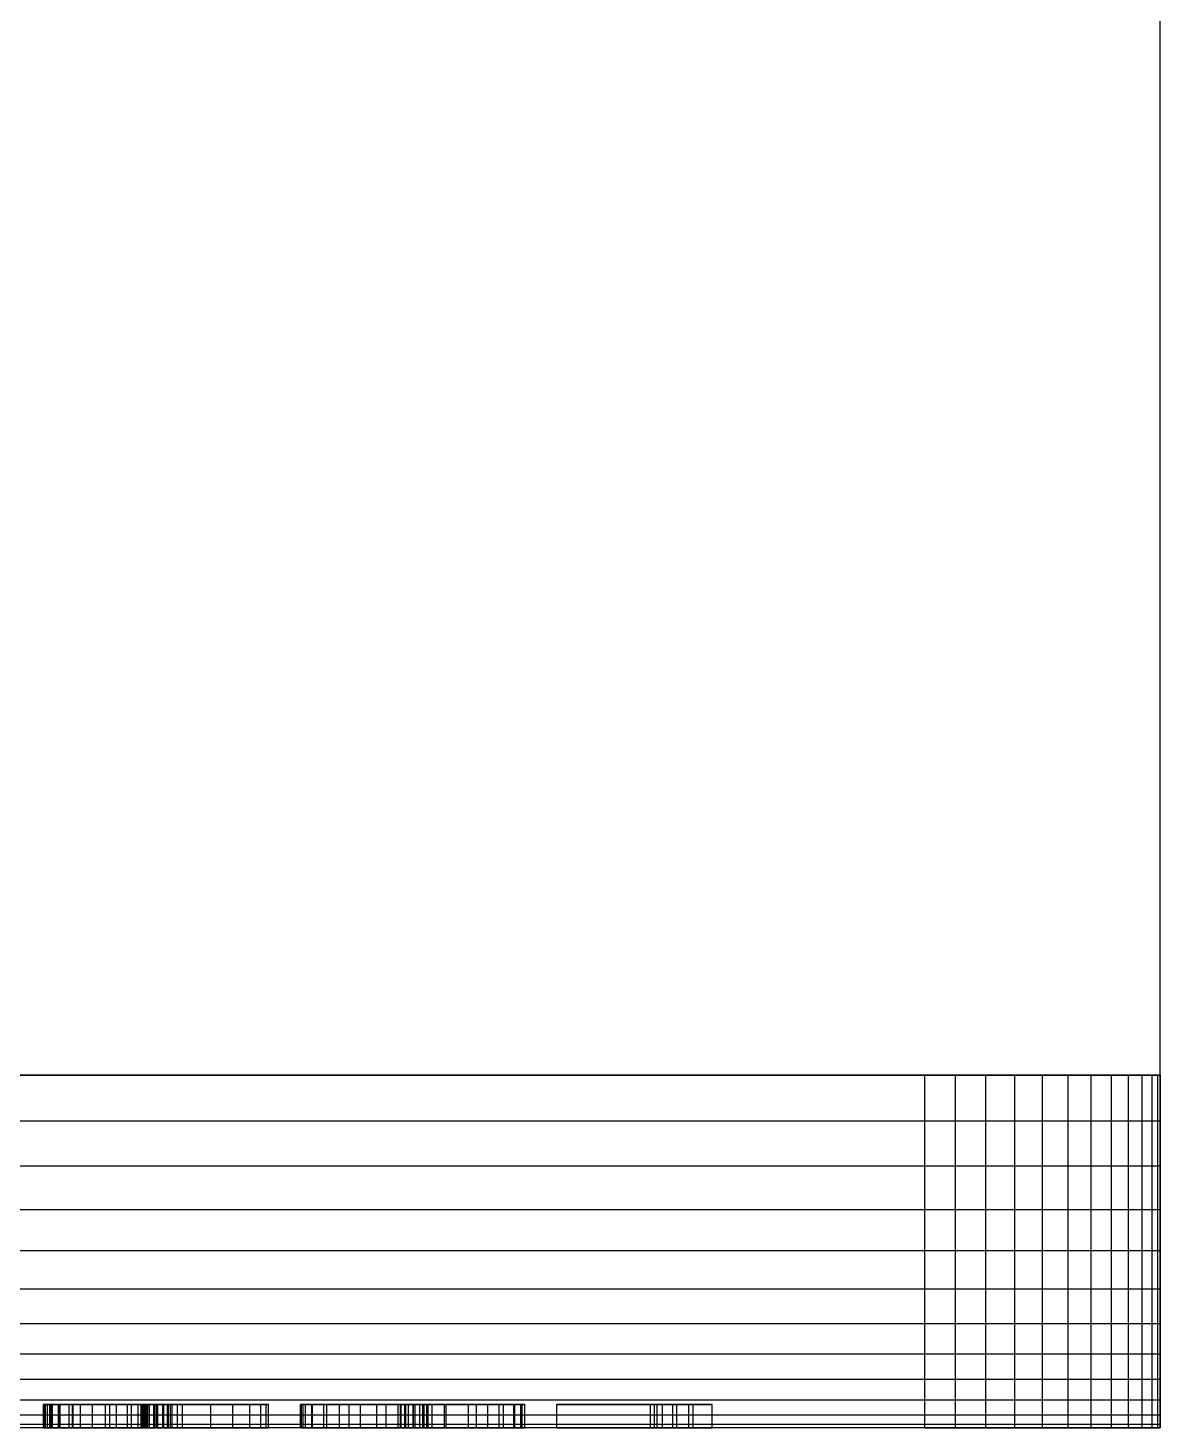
# Model space of a CAD drawing. Header units: millimetres. Extents: x -658 to 1307, y -81 to 472.
# Drawn here: x 678.14 to 692.58, y 308.11 to 325.96 of the extents above; entities that cross this region are included whole.
import ezdxf

# ---------------------------------------------------------------- set-up
doc = ezdxf.new("R2010")
doc.units = ezdxf.units.MM
doc.layers.get('0').update_dxf_attribs({"true_color": 0xffffff})
doc.layers.add('version_135', color=190, linetype='Continuous', true_color=0x9900ff)

# ---------------------------------------------------------------- blocks, each defined once
blk = doc.blocks.new('Group_21')
for p, q in [((97.2, -42.314, 0), (97.2, 67.888)), ((97.2, -42.314, -4.5), (97.2, 67.888, -4.5)), ((-20.8, -42.314, -4.5), (97.2, -42.314, -4.5)), ((97.2, -42.314, 0), (-20.8, -42.314, 0)), ((94.2, -42.314, -34.5), (-17.8, -42.314, -34.499)), ((94.2, -46.814, -34.5), (94.2, -42.314, -34.5)), ((94.591, -46.814, -34.475), (94.591, -42.314, -34.475)), ((94.976, -46.814, -34.398), (94.976, -42.314, -34.398)), ((95.348, -46.814, -34.272), (95.348, -42.314, -34.272)), ((95.7, -46.814, -34.098), (95.7, -42.314, -34.098)), ((96.026, -46.814, -33.88), (96.026, -42.314, -33.88)), ((96.321, -46.814, -33.622), (96.321, -42.314, -33.622)), ((96.58, -46.814, -33.327), (96.58, -42.314, -33.327)), ((96.798, -46.814, -33), (96.798, -42.314, -33)), ((96.971, -46.814, -32.648), (96.971, -42.314, -32.648)), ((97.098, -46.814, -32.277), (97.098, -42.314, -32.277)), ((97.174, -46.814, -31.892), (97.174, -42.314, -31.892)), ((97.2, -42.314, -4.5), (97.2, -42.314, -31.5)), ((97.2, -46.814, -31.5), (97.2, -42.314, -31.5)), ((97.2, -42.9, -0.044), (-20.8, -42.9, -0.043)), ((97.2, -43.475, -0.163), (-20.8, -43.475, -0.162)), ((97.2, -44.03, -0.354), (-20.8, -44.03, -0.354)), ((97.2, -44.555, -0.616), (-20.8, -44.555, -0.616)), ((97.2, -45.042, -0.944), (-20.8, -45.042, -0.943)), ((97.2, -45.484, -1.331), (-20.8, -45.484, -1.331)), ((97.2, -45.871, -1.772), (-20.8, -45.871, -1.772)), ((97.2, -46.198, -2.259), (-20.8, -46.198, -2.259)), ((97.2, -46.46, -2.785), (-20.8, -46.46, -2.784)), ((82.978, -46.514, -30.089), (82.95, -46.514, -29.817)), ((82.95, -46.514, -29.817), (84.161, -46.514, -29.817)), ((82.97, -46.514, -28.881), (82.95, -46.514, -28.52)), ((82.95, -46.814, -29.817), (82.95, -46.514, -29.817)), ((82.95, -46.814, -28.52), (82.95, -46.514, -28.52)), ((82.95, -46.814, -27.031), (82.95, -46.514, -27.031)), ((83.031, -46.514, -29.148), (82.97, -46.514, -28.881)), ((82.97, -46.814, -28.881), (82.97, -46.514, -28.881)), ((83.05, -46.514, -30.312), (82.978, -46.514, -30.089)), ((82.978, -46.814, -30.089), (82.978, -46.514, -30.089)), ((83.003, -46.514, -26.529), (83.068, -46.514, -26.34)), ((83.003, -46.814, -26.529), (83.003, -46.514, -26.529)), ((83.145, -46.514, -29.348), (83.031, -46.514, -29.148)), ((83.031, -46.814, -29.148), (83.031, -46.514, -29.148)), ((83.165, -46.514, -30.486), (83.05, -46.514, -30.312)), ((83.05, -46.814, -30.312), (83.05, -46.514, -30.312)), ((83.068, -46.514, -26.34), (83.16, -46.514, -26.191)), ((83.068, -46.814, -26.34), (83.068, -46.514, -26.34)), ((83.329, -46.514, -29.505), (83.145, -46.514, -29.348)), ((83.145, -46.814, -29.348), (83.145, -46.514, -29.348)), ((83.16, -46.514, -26.191), (83.279, -46.514, -26.079)), ((83.16, -46.814, -26.191), (83.16, -46.514, -26.191)), ((83.324, -46.514, -30.612), (83.165, -46.514, -30.486)), ((83.165, -46.814, -30.486), (83.165, -46.514, -30.486)), ((83.279, -46.514, -26.079), (83.425, -46.514, -25.999)), ((83.279, -46.814, -26.079), (83.279, -46.514, -26.079)), ((83.744, -46.514, -30.764), (83.324, -46.514, -30.612)), ((83.324, -46.814, -30.612), (83.324, -46.514, -30.612)), ((83.576, -46.514, -29.607), (83.329, -46.514, -29.505)), ((83.329, -46.814, -29.505), (83.329, -46.514, -29.505)), ((83.425, -46.514, -25.999), (83.8, -46.514, -25.935)), ((83.425, -46.814, -25.999), (83.425, -46.514, -25.999)), ((83.883, -46.514, -29.641), (83.576, -46.514, -29.607)), ((83.576, -46.814, -29.607), (83.576, -46.514, -29.607)), ((84.281, -46.514, -30.814), (83.744, -46.514, -30.764)), ((83.744, -46.814, -30.764), (83.744, -46.514, -30.764)), ((83.8, -46.514, -25.935), (84.024, -46.514, -25.959)), ((83.8, -46.814, -25.935), (83.8, -46.514, -25.935)), ((84.073, -46.514, -29.622), (83.883, -46.514, -29.641)), ((83.883, -46.814, -29.641), (83.883, -46.514, -29.641)), ((84.024, -46.514, -25.959), (84.227, -46.514, -26.031)), ((84.024, -46.814, -25.959), (84.024, -46.514, -25.959)), ((84.255, -46.514, -29.566), (84.073, -46.514, -29.622)), ((84.073, -46.814, -29.622), (84.073, -46.514, -29.622)), ((84.161, -46.514, -29.817), (84.21, -46.514, -30.021)), ((84.161, -46.814, -29.817), (84.161, -46.514, -29.817)), ((84.243, -46.514, -26.748), (84.198, -46.514, -27.096)), ((84.198, -46.514, -27.096), (84.198, -46.514, -28.473)), ((84.198, -46.514, -28.473), (84.232, -46.514, -28.83)), ((84.198, -46.814, -28.473), (84.198, -46.514, -28.473)), ((84.198, -46.814, -27.096), (84.198, -46.514, -27.096)), ((84.21, -46.514, -30.021), (84.272, -46.514, -30.071)), ((84.21, -46.814, -30.021), (84.21, -46.514, -30.021)), ((84.227, -46.514, -26.031), (84.41, -46.514, -26.15)), ((84.227, -46.814, -26.031), (84.227, -46.514, -26.031)), ((84.232, -46.514, -28.83), (84.284, -46.514, -28.891)), ((84.232, -46.814, -28.83), (84.232, -46.514, -28.83)), ((84.303, -46.514, -26.682), (84.243, -46.514, -26.748)), ((84.243, -46.814, -26.748), (84.243, -46.514, -26.748)), ((84.593, -46.514, -29.346), (84.255, -46.514, -29.566)), ((84.255, -46.814, -29.566), (84.255, -46.514, -29.566)), ((84.272, -46.514, -30.071), (84.359, -46.514, -30.088)), ((84.272, -46.814, -30.071), (84.272, -46.514, -30.071)), ((84.725, -46.514, -30.787), (84.281, -46.514, -30.814)), ((84.281, -46.814, -30.814), (84.281, -46.514, -30.814)), ((84.284, -46.514, -28.891), (84.374, -46.514, -28.912)), ((84.284, -46.814, -28.891), (84.284, -46.514, -28.891)), ((84.396, -46.514, -26.66), (84.303, -46.514, -26.682)), ((84.303, -46.814, -26.682), (84.303, -46.514, -26.682)), ((84.359, -46.514, -30.088), (84.477, -46.514, -30.068)), ((84.359, -46.814, -30.088), (84.359, -46.514, -30.088)), ((84.374, -46.514, -28.912), (84.476, -46.514, -28.887)), ((84.374, -46.814, -28.912), (84.374, -46.514, -28.912)), ((84.487, -46.514, -26.68), (84.396, -46.514, -26.66)), ((84.396, -46.814, -26.66), (84.396, -46.514, -26.66)), ((84.41, -46.514, -26.15), (84.572, -46.514, -26.318)), ((84.41, -46.814, -26.15), (84.41, -46.514, -26.15)), ((84.476, -46.514, -28.887), (84.535, -46.514, -28.813)), ((84.476, -46.814, -28.887), (84.476, -46.514, -28.887)), ((84.477, -46.514, -30.068), (84.547, -46.514, -30.005)), ((84.477, -46.814, -30.068), (84.477, -46.514, -30.068)), ((84.539, -46.514, -26.738), (84.487, -46.514, -26.68)), ((84.487, -46.814, -26.68), (84.487, -46.514, -26.68)), ((84.535, -46.514, -28.813), (84.572, -46.514, -28.365)), ((84.535, -46.814, -28.813), (84.535, -46.514, -28.813)), ((84.572, -46.514, -27.096), (84.539, -46.514, -26.738)), ((84.539, -46.814, -26.738), (84.539, -46.514, -26.738)), ((84.547, -46.514, -30.005), (84.593, -46.514, -29.656)), ((84.547, -46.814, -30.005), (84.547, -46.514, -30.005)), ((84.572, -46.514, -26.318), (84.661, -46.514, -26.009)), ((84.572, -46.514, -28.365), (84.572, -46.514, -27.096)), ((84.572, -46.814, -26.318), (84.572, -46.514, -26.318)), ((84.572, -46.814, -27.096), (84.572, -46.514, -27.096)), ((84.572, -46.814, -28.365), (84.572, -46.514, -28.365)), ((84.593, -46.514, -29.656), (84.593, -46.514, -29.346)), ((84.593, -46.814, -29.346), (84.593, -46.514, -29.346)), ((84.593, -46.814, -29.656), (84.593, -46.514, -29.656)), ((84.661, -46.514, -26.009), (85.822, -46.514, -26.009)), ((84.661, -46.814, -26.009), (84.661, -46.514, -26.009)), ((85.086, -46.514, -30.705), (84.725, -46.514, -30.787)), ((84.725, -46.814, -30.787), (84.725, -46.514, -30.787)), ((85.37, -46.514, -30.57), (85.086, -46.514, -30.705)), ((85.086, -46.814, -30.705), (85.086, -46.514, -30.705)), ((85.585, -46.514, -30.386), (85.37, -46.514, -30.57)), ((85.37, -46.814, -30.57), (85.37, -46.514, -30.57)), ((85.726, -46.514, -30.183), (85.585, -46.514, -30.386)), ((85.585, -46.814, -30.386), (85.585, -46.514, -30.386)), ((85.726, -46.814, -30.183), (85.726, -46.514, -30.183)), ((85.793, -46.514, -29.991), (85.726, -46.514, -30.183)), ((85.793, -46.814, -29.991), (85.793, -46.514, -29.991)), ((85.822, -46.814, -29.165), (85.822, -46.514, -29.165)), ((85.822, -46.814, -26.009), (85.822, -46.514, -26.009)), ((86.246, -46.514, -29.021), (86.23, -46.514, -28.618)), ((86.23, -46.514, -28.618), (86.23, -46.514, -27.423)), ((86.23, -46.514, -27.423), (86.266, -46.514, -26.943)), ((86.23, -46.814, -28.618), (86.23, -46.514, -28.618)), ((86.23, -46.814, -27.423), (86.23, -46.514, -27.423)), ((86.295, -46.514, -29.315), (86.246, -46.514, -29.021)), ((86.246, -46.814, -29.021), (86.246, -46.514, -29.021)), ((86.266, -46.514, -26.943), (86.375, -46.514, -26.575)), ((86.266, -46.814, -26.943), (86.266, -46.514, -26.943)), ((86.386, -46.514, -29.544), (86.295, -46.514, -29.315)), ((86.295, -46.814, -29.315), (86.295, -46.514, -29.315)), ((86.375, -46.514, -26.575), (86.567, -46.514, -26.301)), ((86.375, -46.814, -26.575), (86.375, -46.514, -26.575)), ((86.528, -46.514, -29.753), (86.386, -46.514, -29.544)), ((86.386, -46.814, -29.544), (86.386, -46.514, -29.544)), ((86.73, -46.514, -29.931), (86.528, -46.514, -29.753)), ((86.528, -46.814, -29.753), (86.528, -46.514, -29.753)), ((86.567, -46.514, -26.301), (86.851, -46.514, -26.1)), ((86.567, -46.814, -26.301), (86.567, -46.514, -26.301)), ((86.999, -46.514, -30.067), (86.73, -46.514, -29.931)), ((86.73, -46.814, -29.931), (86.73, -46.514, -29.931)), ((86.851, -46.514, -26.1), (87.206, -46.514, -25.976)), ((86.851, -46.814, -26.1), (86.851, -46.514, -26.1)), ((87.325, -46.514, -30.153), (86.999, -46.514, -30.067)), ((86.999, -46.814, -30.067), (86.999, -46.514, -30.067)), ((87.206, -46.514, -25.976), (87.611, -46.514, -25.935)), ((87.206, -46.814, -25.976), (87.206, -46.514, -25.976)), ((87.697, -46.514, -30.181), (87.325, -46.514, -30.153)), ((87.325, -46.814, -30.153), (87.325, -46.514, -30.153)), ((89.093, -46.514, -28.13), (87.478, -46.514, -28.13)), ((87.478, -46.514, -28.13), (87.478, -46.514, -29.017)), ((87.478, -46.514, -29.017), (87.518, -46.514, -29.375)), ((87.509, -46.514, -26.739), (87.478, -46.514, -27.164)), ((87.478, -46.514, -27.164), (87.478, -46.514, -27.463)), ((87.478, -46.514, -27.463), (87.842, -46.514, -27.463)), ((87.478, -46.814, -29.017), (87.478, -46.514, -29.017)), ((87.478, -46.814, -28.13), (87.478, -46.514, -28.13)), ((87.478, -46.814, -27.164), (87.478, -46.514, -27.164)), ((87.478, -46.814, -27.463), (87.478, -46.514, -27.463)), ((87.564, -46.514, -26.68), (87.509, -46.514, -26.739)), ((87.509, -46.814, -26.739), (87.509, -46.514, -26.739)), ((87.518, -46.514, -29.375), (87.577, -46.514, -29.435)), ((87.518, -46.814, -29.375), (87.518, -46.514, -29.375)), ((87.669, -46.514, -26.66), (87.564, -46.514, -26.68)), ((87.564, -46.814, -26.68), (87.564, -46.514, -26.68)), ((87.577, -46.514, -29.435), (87.672, -46.514, -29.455)), ((87.577, -46.814, -29.435), (87.577, -46.514, -29.435)), ((87.611, -46.514, -25.935), (88.09, -46.514, -25.984)), ((87.611, -46.814, -25.935), (87.611, -46.514, -25.935)), ((87.756, -46.514, -26.684), (87.669, -46.514, -26.66)), ((87.669, -46.814, -26.66), (87.669, -46.514, -26.66)), ((87.672, -46.514, -29.455), (87.791, -46.514, -29.429)), ((87.672, -46.814, -29.455), (87.672, -46.514, -29.455)), ((88.07, -46.514, -30.152), (87.697, -46.514, -30.181)), ((87.697, -46.814, -30.181), (87.697, -46.514, -30.181)), ((87.808, -46.514, -26.753), (87.756, -46.514, -26.684)), ((87.756, -46.814, -26.684), (87.756, -46.514, -26.684)), ((87.791, -46.514, -29.429), (87.862, -46.514, -29.349)), ((87.791, -46.814, -29.429), (87.791, -46.514, -29.429)), ((87.842, -46.514, -27.164), (87.808, -46.514, -26.753)), ((87.808, -46.814, -26.753), (87.808, -46.514, -26.753)), ((87.842, -46.514, -27.463), (87.842, -46.514, -27.164)), ((87.842, -46.814, -27.164), (87.842, -46.514, -27.164)), ((87.842, -46.814, -27.463), (87.842, -46.514, -27.463)), ((87.862, -46.514, -29.349), (87.91, -46.514, -28.937)), ((87.862, -46.814, -29.349), (87.862, -46.514, -29.349)), ((87.91, -46.514, -28.937), (87.91, -46.514, -28.396)), ((87.91, -46.514, -28.396), (89.093, -46.514, -28.396)), ((87.91, -46.814, -28.396), (87.91, -46.514, -28.396)), ((87.91, -46.814, -28.937), (87.91, -46.514, -28.937)), ((88.375, -46.514, -30.065), (88.07, -46.514, -30.152)), ((88.07, -46.814, -30.152), (88.07, -46.514, -30.152)), ((88.09, -46.514, -25.984), (88.477, -46.514, -26.134)), ((88.09, -46.814, -25.984), (88.09, -46.514, -25.984)), ((88.622, -46.514, -29.921), (88.375, -46.514, -30.065)), ((88.375, -46.814, -30.065), (88.375, -46.514, -30.065)), ((88.477, -46.514, -26.134), (88.767, -46.514, -26.365)), ((88.477, -46.814, -26.134), (88.477, -46.514, -26.134)), ((88.821, -46.514, -29.718), (88.622, -46.514, -29.921)), ((88.622, -46.814, -29.921), (88.622, -46.514, -29.921)), ((88.767, -46.514, -26.365), (88.956, -46.514, -26.662)), ((88.767, -46.814, -26.365), (88.767, -46.514, -26.365)), ((88.965, -46.514, -29.493), (88.821, -46.514, -29.718)), ((88.821, -46.814, -29.718), (88.821, -46.514, -29.718)), ((88.956, -46.514, -26.662), (89.059, -46.514, -27.058)), ((88.956, -46.814, -26.662), (88.956, -46.514, -26.662)), ((89.045, -46.514, -29.282), (88.965, -46.514, -29.493)), ((88.965, -46.814, -29.493), (88.965, -46.514, -29.493)), ((89.093, -46.514, -28.699), (89.045, -46.514, -29.282)), ((89.045, -46.814, -29.282), (89.045, -46.514, -29.282)), ((89.059, -46.514, -27.058), (89.093, -46.514, -27.587)), ((89.059, -46.814, -27.058), (89.059, -46.514, -27.058)), ((89.093, -46.514, -28.396), (89.093, -46.514, -28.699)), ((89.093, -46.514, -27.587), (89.093, -46.514, -28.13)), ((89.093, -46.814, -28.396), (89.093, -46.514, -28.396)), ((89.093, -46.814, -28.699), (89.093, -46.514, -28.699)), ((89.093, -46.814, -28.13), (89.093, -46.514, -28.13)), ((89.093, -46.814, -27.587), (89.093, -46.514, -27.587)), ((89.501, -46.514, -26.009), (90.748, -46.514, -26.009)), ((89.501, -46.814, -26.009), (89.501, -46.514, -26.009)), ((89.501, -46.514, -30.107), (89.501, -46.514, -26.009)), ((89.501, -46.814, -30.107), (89.501, -46.514, -30.107)), ((90.748, -46.514, -30.107), (89.501, -46.514, -30.107)), ((90.699, -46.514, -26.548), (90.85, -46.514, -26.292)), ((90.699, -46.814, -26.548), (90.699, -46.514, -26.548)), ((90.748, -46.514, -26.009), (90.699, -46.514, -26.548)), ((90.748, -46.814, -26.009), (90.748, -46.514, -26.009)), ((90.748, -46.814, -28.489), (90.748, -46.514, -28.489)), ((90.748, -46.814, -30.107), (90.748, -46.514, -30.107)), ((90.785, -46.814, -27.727), (90.785, -46.514, -27.727)), ((90.853, -46.514, -27.58), (90.785, -46.514, -27.727)), ((90.85, -46.814, -26.292), (90.85, -46.514, -26.292)), ((90.85, -46.514, -26.292), (91.032, -46.514, -26.105)), ((90.853, -46.814, -27.58), (90.853, -46.514, -27.58)), ((90.983, -46.514, -27.47), (90.853, -46.514, -27.58)), ((90.983, -46.814, -27.47), (90.983, -46.514, -27.47)), ((91.189, -46.514, -27.4), (90.983, -46.514, -27.47)), ((91.032, -46.814, -26.105), (91.032, -46.514, -26.105)), ((91.032, -46.514, -26.105), (91.244, -46.514, -25.986)), ((91.189, -46.814, -27.4), (91.189, -46.514, -27.4)), ((91.486, -46.514, -27.377), (91.189, -46.514, -27.4)), ((91.244, -46.814, -25.986), (91.244, -46.514, -25.986)), ((91.244, -46.514, -25.986), (91.486, -46.514, -25.935)), ((91.486, -46.814, -27.377), (91.486, -46.514, -27.377)), ((91.486, -46.814, -25.935), (91.486, -46.514, -25.935)), ((91.486, -46.514, -25.935), (91.486, -46.514, -27.377)), ((97.2, -46.652, -3.34), (-20.8, -46.652, -3.339)), ((97.2, -46.771, -3.915), (-20.8, -46.771, -3.914)), ((97.2, -46.814, -4.5), (-20.8, -46.814, -4.499)), ((94.2, -46.814, -34.5), (-17.8, -46.814, -34.499)), ((82.95, -46.814, -29.817), (84.161, -46.814, -29.817)), ((82.97, -46.814, -28.881), (82.95, -46.814, -28.52)), ((82.978, -46.814, -30.089), (82.95, -46.814, -29.817)), ((83.031, -46.814, -29.148), (82.97, -46.814, -28.881)), ((83.05, -46.814, -30.312), (82.978, -46.814, -30.089)), ((83.003, -46.814, -26.529), (83.068, -46.814, -26.34)), ((83.145, -46.814, -29.348), (83.031, -46.814, -29.148)), ((83.165, -46.814, -30.486), (83.05, -46.814, -30.312)), ((83.068, -46.814, -26.34), (83.16, -46.814, -26.191)), ((83.329, -46.814, -29.505), (83.145, -46.814, -29.348)), ((83.16, -46.814, -26.191), (83.279, -46.814, -26.079)), ((83.324, -46.814, -30.612), (83.165, -46.814, -30.486)), ((83.279, -46.814, -26.079), (83.425, -46.814, -25.999)), ((83.744, -46.814, -30.764), (83.324, -46.814, -30.612)), ((83.576, -46.814, -29.607), (83.329, -46.814, -29.505)), ((83.425, -46.814, -25.999), (83.8, -46.814, -25.935)), ((83.883, -46.814, -29.641), (83.576, -46.814, -29.607)), ((84.281, -46.814, -30.814), (83.744, -46.814, -30.764)), ((83.8, -46.814, -25.935), (84.024, -46.814, -25.959)), ((84.073, -46.814, -29.622), (83.883, -46.814, -29.641)), ((84.024, -46.814, -25.959), (84.227, -46.814, -26.031)), ((84.255, -46.814, -29.566), (84.073, -46.814, -29.622)), ((84.161, -46.814, -29.817), (84.21, -46.814, -30.021)), ((84.243, -46.814, -26.748), (84.198, -46.814, -27.096)), ((84.198, -46.814, -28.473), (84.232, -46.814, -28.83)), ((84.198, -46.814, -27.096), (84.198, -46.814, -28.473)), ((84.21, -46.814, -30.021), (84.272, -46.814, -30.071)), ((84.227, -46.814, -26.031), (84.41, -46.814, -26.15)), ((84.232, -46.814, -28.83), (84.284, -46.814, -28.891)), ((84.303, -46.814, -26.682), (84.243, -46.814, -26.748)), ((84.593, -46.814, -29.346), (84.255, -46.814, -29.566)), ((84.272, -46.814, -30.071), (84.359, -46.814, -30.088)), ((84.725, -46.814, -30.787), (84.281, -46.814, -30.814)), ((84.284, -46.814, -28.891), (84.374, -46.814, -28.912)), ((84.396, -46.814, -26.66), (84.303, -46.814, -26.682)), ((84.359, -46.814, -30.088), (84.477, -46.814, -30.068)), ((84.374, -46.814, -28.912), (84.476, -46.814, -28.887)), ((84.487, -46.814, -26.68), (84.396, -46.814, -26.66)), ((84.41, -46.814, -26.15), (84.572, -46.814, -26.318)), ((84.476, -46.814, -28.887), (84.535, -46.814, -28.813)), ((84.477, -46.814, -30.068), (84.547, -46.814, -30.005)), ((84.539, -46.814, -26.738), (84.487, -46.814, -26.68)), ((84.535, -46.814, -28.813), (84.572, -46.814, -28.365)), ((84.572, -46.814, -27.096), (84.539, -46.814, -26.738)), ((84.547, -46.814, -30.005), (84.593, -46.814, -29.656)), ((84.572, -46.814, -26.318), (84.661, -46.814, -26.009)), ((84.572, -46.814, -28.365), (84.572, -46.814, -27.096)), ((84.593, -46.814, -29.656), (84.593, -46.814, -29.346)), ((84.661, -46.814, -26.009), (85.822, -46.814, -26.009)), ((85.086, -46.814, -30.705), (84.725, -46.814, -30.787)), ((85.37, -46.814, -30.57), (85.086, -46.814, -30.705)), ((85.585, -46.814, -30.386), (85.37, -46.814, -30.57)), ((85.726, -46.814, -30.183), (85.585, -46.814, -30.386)), ((85.793, -46.814, -29.991), (85.726, -46.814, -30.183)), ((86.23, -46.814, -27.423), (86.266, -46.814, -26.943)), ((86.23, -46.814, -28.618), (86.23, -46.814, -27.423)), ((86.246, -46.814, -29.021), (86.23, -46.814, -28.618)), ((86.295, -46.814, -29.315), (86.246, -46.814, -29.021)), ((86.266, -46.814, -26.943), (86.375, -46.814, -26.575)), ((86.386, -46.814, -29.544), (86.295, -46.814, -29.315)), ((86.375, -46.814, -26.575), (86.567, -46.814, -26.301)), ((86.528, -46.814, -29.753), (86.386, -46.814, -29.544)), ((86.73, -46.814, -29.931), (86.528, -46.814, -29.753)), ((86.567, -46.814, -26.301), (86.851, -46.814, -26.1)), ((86.999, -46.814, -30.067), (86.73, -46.814, -29.931)), ((86.851, -46.814, -26.1), (87.206, -46.814, -25.976)), ((87.325, -46.814, -30.153), (86.999, -46.814, -30.067)), ((87.206, -46.814, -25.976), (87.611, -46.814, -25.935)), ((87.697, -46.814, -30.181), (87.325, -46.814, -30.153)), ((89.093, -46.814, -28.13), (87.478, -46.814, -28.13)), ((87.478, -46.814, -28.13), (87.478, -46.814, -29.017)), ((87.478, -46.814, -29.017), (87.518, -46.814, -29.375)), ((87.509, -46.814, -26.739), (87.478, -46.814, -27.164)), ((87.478, -46.814, -27.164), (87.478, -46.814, -27.463)), ((87.478, -46.814, -27.463), (87.842, -46.814, -27.463)), ((87.564, -46.814, -26.68), (87.509, -46.814, -26.739)), ((87.518, -46.814, -29.375), (87.577, -46.814, -29.435)), ((87.669, -46.814, -26.66), (87.564, -46.814, -26.68)), ((87.577, -46.814, -29.435), (87.672, -46.814, -29.455)), ((87.611, -46.814, -25.935), (88.09, -46.814, -25.984)), ((87.756, -46.814, -26.684), (87.669, -46.814, -26.66)), ((87.672, -46.814, -29.455), (87.791, -46.814, -29.429)), ((88.07, -46.814, -30.152), (87.697, -46.814, -30.181)), ((87.808, -46.814, -26.753), (87.756, -46.814, -26.684)), ((87.791, -46.814, -29.429), (87.862, -46.814, -29.349)), ((87.842, -46.814, -27.164), (87.808, -46.814, -26.753)), ((87.842, -46.814, -27.463), (87.842, -46.814, -27.164)), ((87.862, -46.814, -29.349), (87.91, -46.814, -28.937)), ((87.91, -46.814, -28.937), (87.91, -46.814, -28.396)), ((87.91, -46.814, -28.396), (89.093, -46.814, -28.396)), ((88.375, -46.814, -30.065), (88.07, -46.814, -30.152)), ((88.09, -46.814, -25.984), (88.477, -46.814, -26.134)), ((88.622, -46.814, -29.921), (88.375, -46.814, -30.065)), ((88.477, -46.814, -26.134), (88.767, -46.814, -26.365)), ((88.821, -46.814, -29.718), (88.622, -46.814, -29.921)), ((88.767, -46.814, -26.365), (88.956, -46.814, -26.662)), ((88.965, -46.814, -29.493), (88.821, -46.814, -29.718)), ((88.956, -46.814, -26.662), (89.059, -46.814, -27.058)), ((89.045, -46.814, -29.282), (88.965, -46.814, -29.493)), ((89.093, -46.814, -28.699), (89.045, -46.814, -29.282)), ((89.059, -46.814, -27.058), (89.093, -46.814, -27.587)), ((89.093, -46.814, -28.396), (89.093, -46.814, -28.699)), ((89.093, -46.814, -27.587), (89.093, -46.814, -28.13)), ((89.501, -46.814, -30.107), (89.501, -46.814, -26.009)), ((90.748, -46.814, -30.107), (89.501, -46.814, -30.107)), ((89.501, -46.814, -26.009), (90.748, -46.814, -26.009)), ((90.748, -46.814, -26.009), (90.699, -46.814, -26.548)), ((90.699, -46.814, -26.548), (90.85, -46.814, -26.292)), ((90.853, -46.814, -27.58), (90.785, -46.814, -27.727)), ((90.85, -46.814, -26.292), (91.032, -46.814, -26.105)), ((90.983, -46.814, -27.47), (90.853, -46.814, -27.58)), ((91.189, -46.814, -27.4), (90.983, -46.814, -27.47)), ((91.032, -46.814, -26.105), (91.244, -46.814, -25.986)), ((91.486, -46.814, -27.377), (91.189, -46.814, -27.4)), ((91.244, -46.814, -25.986), (91.486, -46.814, -25.935)), ((91.486, -46.814, -25.935), (91.486, -46.814, -27.377)), ((97.2, -46.814, -4.5), (97.2, -46.814, -31.5))]:
    blk.add_line(p, q)
for points in [[(94.2, -42.314, -34.5), (94.591, -42.314, -34.475), (94.976, -42.314, -34.398), (95.348, -42.314, -34.272), (95.7, -42.314, -34.098), (96.026, -42.314, -33.88), (96.321, -42.314, -33.622), (96.58, -42.314, -33.327), (96.798, -42.314, -33), (96.971, -42.314, -32.648), (97.098, -42.314, -32.277), (97.174, -42.314, -31.892), (97.2, -42.314, -31.5)], [(97.2, -42.314, 0), (97.2, -42.9, -0.044), (97.2, -43.475, -0.163), (97.2, -44.03, -0.354), (97.2, -44.555, -0.616), (97.2, -45.042, -0.944), (97.2, -45.484, -1.331), (97.2, -45.871, -1.772), (97.2, -46.198, -2.259), (97.2, -46.46, -2.785), (97.2, -46.652, -3.34), (97.2, -46.771, -3.915), (97.2, -46.814, -4.5)], [(82.95, -46.514, -28.52), (82.95, -46.514, -27.031), (83.003, -46.514, -26.529)], [(85.822, -46.514, -26.009), (85.822, -46.514, -29.165), (85.793, -46.514, -29.991)], [(90.785, -46.514, -27.727), (90.748, -46.514, -28.489), (90.748, -46.514, -30.107)], [(82.95, -46.814, -28.52), (82.95, -46.814, -27.031), (83.003, -46.814, -26.529)], [(85.822, -46.814, -26.009), (85.822, -46.814, -29.165), (85.793, -46.814, -29.991)], [(90.785, -46.814, -27.727), (90.748, -46.814, -28.489), (90.748, -46.814, -30.107)], [(94.2, -46.814, -34.5), (94.591, -46.814, -34.475), (94.976, -46.814, -34.398), (95.348, -46.814, -34.272), (95.7, -46.814, -34.098), (96.026, -46.814, -33.88), (96.321, -46.814, -33.622), (96.58, -46.814, -33.327), (96.798, -46.814, -33), (96.971, -46.814, -32.648), (97.098, -46.814, -32.277), (97.174, -46.814, -31.892), (97.2, -46.814, -31.5)]]:
    blk.add_polyline3d(points)

msp = doc.modelspace()

# ---------------------------------------------------------------- block references
at = {"layer": 'version_135'}
msp.add_blockref('Group_21', (595.385, 354.922, 0.001), dxfattribs=at)

doc.saveas('drawing.dxf')
